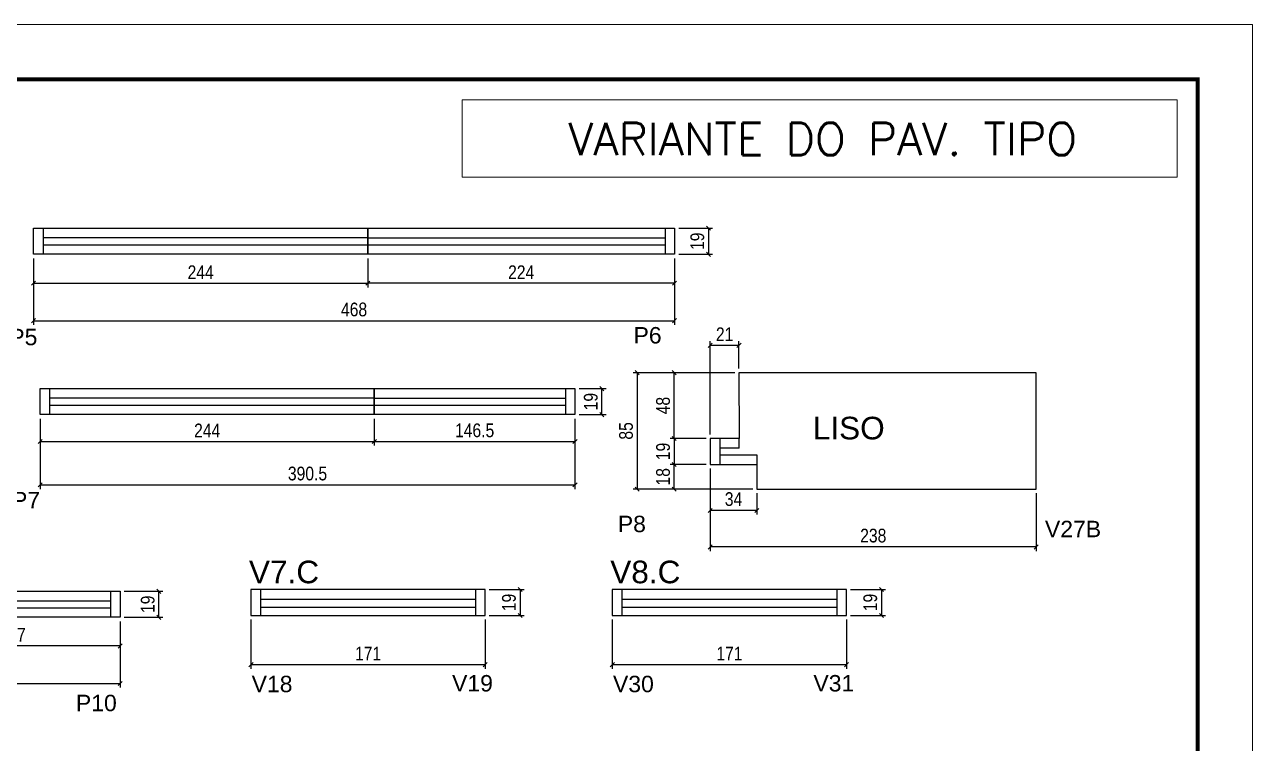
# Model space of a CAD drawing. Header units: millimetres. Extents: x 2437 to 8691, y -1523 to 4121.
# Drawn here: x 6209 to 7106, y 150 to 675 of the extents above; entities that cross this region are included whole.
import ezdxf

# ---------------------------------------------------------------- set-up
doc = ezdxf.new("R2010")
doc.units = ezdxf.units.MM
doc.linetypes.add('DASHED', pattern=[0.75, 0.5, -0.25])
for name, color, linetype in [('5', 5, 'Continuous'), ('COTA', 241, 'Continuous'), ('NOMENCLATURA', 7, 'Continuous'), ('Painéis', 200, 'Continuous'), ('SARR_2.2x7', 40, 'Continuous')]:
    doc.layers.add(name, color=color, linetype=linetype)
for name, color, linetype, lineweight in [('Folhas', 255, 'Continuous', 9), ('SARRAFO DE PRESSAO', 251, 'DASHED', 9), ('Texto Seção', 7, 'Continuous', 15)]:
    doc.layers.add(name, color=color, linetype=linetype, lineweight=lineweight)
doc.styles.add('COTA TECNICA', font='techl___.ttf', dxfattribs={"height": 10})
doc.styles.add('COTA TECNICA-50', font='techl___.ttf', dxfattribs={"height": 10})
doc.styles.add('REGUA-120', font='ROMANS.shx', dxfattribs={"height": 15})
doc.styles.get("Standard").update_dxf_attribs({"font": 'arial.ttf'})
doc.dimstyles.new('COTA PAINEL-50', dxfattribs={"dimtxt": 10, "dimasz": 3, "dimexe": 3, "dimexo": 3, "dimgap": 3, "dimtad": 1, "dimdec": 1, "dimzin": 12, "dimdsep": 46, "dimtxsty": 'COTA TECNICA-50', "dimblk1": 'OBLIQUE', "dimblk2": 'OBLIQUE', "dimsah": 1, "dimcen": 0.9, "dimclrd": 4, "dimclre": 4, "dimclrt": 240, "dimadec": 1, "dimazin": 3, "dimtfac": 1, "dimtdec": 1, "dimtmove": 0, "dimatfit": 3, "dimfxl": 1, "dimtolj": 1, "dimtzin": 12, "dimarcsym": 0})
doc.dimstyles.new('PAINEL', dxfattribs={"dimtxt": 10, "dimasz": 3, "dimexe": 3, "dimexo": 3, "dimgap": 3, "dimtad": 1, "dimdec": 1, "dimzin": 12, "dimdsep": 46, "dimtxsty": 'COTA TECNICA', "dimblk1": 'OBLIQUE', "dimblk2": 'OBLIQUE', "dimsah": 1, "dimcen": 0.9, "dimclrd": 4, "dimclre": 4, "dimclrt": 240, "dimadec": 1, "dimazin": 3, "dimtfac": 1, "dimtdec": 1, "dimtmove": 0, "dimatfit": 3, "dimfxl": 1, "dimtolj": 1, "dimtzin": 12, "dimarcsym": 0})

# ---------------------------------------------------------------- blocks, each defined once
blk = doc.blocks.new('9999999999')
at = {"layer": 'Folhas'}
blk.add_lwpolyline([(98138.98, 34190.21), (99623.98, 34190.21), (99623.98, 35240.21), (98138.98, 35240.21)], close=True, dxfattribs=at)
at = {"layer": 'Folhas', "color": 30, "const_width": 3}
blk.add_lwpolyline([(98213.98, 34230.21), (99583.98, 34230.21), (99583.98, 35200.21), (98213.98, 35200.21)], close=True, dxfattribs=at)
blk = doc.blocks.new('_Oblique')
at = {"color": 0, "linetype": 'ByBlock', "lineweight": -2}
blk.add_line((-0.5, -0.5), (0.5, 0.5), dxfattribs=at)
blk = doc.blocks.new('*D425')
at = {"layer": 'COTA', "color": 4, "linetype": 'ByBlock', "lineweight": -2, "transparency": 16777216}
for p, q in [((6216.01, 504.34), (6216.01, 483.17)), ((6460.01, 504.34), (6460.01, 483.17)), ((6216.01, 486.17), (6460.01, 486.17))]:
    blk.add_line(p, q, dxfattribs=at)
at = {"layer": 'Defpoints', "color": 0, "linetype": 'ByBlock', "transparency": 16777216}
for p in [(6216.01, 507.34), (6460.01, 507.34), (6460.01, 486.17)]:
    blk.add_point(p, dxfattribs=at)
at = {"layer": 'COTA', "color": 4, "linetype": 'ByBlock', "lineweight": -2, "transparency": 16777216, "xscale": 3, "yscale": 3, "zscale": 3, "rotation": 180}
blk.add_blockref('_Oblique', (6216.01, 486.17), dxfattribs=at)
at = {"layer": 'COTA', "color": 4, "linetype": 'ByBlock', "lineweight": -2, "transparency": 16777216, "xscale": 3, "yscale": 3, "zscale": 3}
blk.add_blockref('_Oblique', (6460.01, 486.17), dxfattribs=at)
at = {"layer": 'COTA', "color": 240, "linetype": 'ByBlock', "transparency": 16777216, "insert": (6338.01, 494.24), "char_height": 10, "attachment_point": 5, "style": 'COTA TECNICA-50'}
blk.add_mtext('\\A1;244', dxfattribs=at)
blk = doc.blocks.new('*D426')
at = {"layer": 'COTA', "color": 4, "linetype": 'ByBlock', "lineweight": -2, "transparency": 16777216}
for p, q in [((6460.01, 504.34), (6460.01, 483.17)), ((6684, 504.34), (6684, 483.17)), ((6684, 486.17), (6460.01, 486.17))]:
    blk.add_line(p, q, dxfattribs=at)
at = {"layer": 'Defpoints', "color": 0, "linetype": 'ByBlock', "transparency": 16777216}
for p in [(6460.01, 507.34), (6684, 507.34), (6460.01, 486.17)]:
    blk.add_point(p, dxfattribs=at)
at = {"layer": 'COTA', "color": 4, "linetype": 'ByBlock', "lineweight": -2, "transparency": 16777216, "xscale": 3, "yscale": 3, "zscale": 3, "rotation": 180}
blk.add_blockref('_Oblique', (6460.01, 486.17), dxfattribs=at)
at = {"layer": 'COTA', "color": 4, "linetype": 'ByBlock', "lineweight": -2, "transparency": 16777216, "xscale": 3, "yscale": 3, "zscale": 3}
blk.add_blockref('_Oblique', (6684, 486.17), dxfattribs=at)
at = {"layer": 'COTA', "color": 240, "linetype": 'ByBlock', "transparency": 16777216, "insert": (6572, 494.24), "char_height": 10, "attachment_point": 5, "style": 'COTA TECNICA-50'}
blk.add_mtext('\\A1;224', dxfattribs=at)
blk = doc.blocks.new('*D456')
at = {"layer": 'COTA', "color": 4, "lineweight": -2, "transparency": 16777216}
for p, q in [((6216.01, 504.34), (6216.01, 455.85)), ((6684, 504.34), (6684, 455.85)), ((6216.01, 458.85), (6684, 458.85))]:
    blk.add_line(p, q, dxfattribs=at)
at = {"layer": 'Defpoints', "color": 0, "transparency": 16777216}
for p in [(6216.01, 507.34), (6684, 507.34), (6684, 458.85)]:
    blk.add_point(p, dxfattribs=at)
at = {"layer": 'COTA', "color": 4, "lineweight": -2, "transparency": 16777216, "xscale": 3, "yscale": 3, "zscale": 3, "rotation": 180}
blk.add_blockref('_Oblique', (6216.01, 458.85), dxfattribs=at)
at = {"layer": 'COTA', "color": 4, "lineweight": -2, "transparency": 16777216, "xscale": 3, "yscale": 3, "zscale": 3}
blk.add_blockref('_Oblique', (6684, 458.85), dxfattribs=at)
at = {"layer": 'COTA', "color": 240, "transparency": 16777216, "insert": (6450, 466.97), "char_height": 10, "attachment_point": 5, "style": 'COTA TECNICA'}
blk.add_mtext('\\A1;468', dxfattribs=at)
blk = doc.blocks.new('*D429')
at = {"layer": 'COTA', "color": 4, "linetype": 'ByBlock', "lineweight": -2, "transparency": 16777216}
for p, q in [((6220.77, 387.23), (6220.77, 367.59)), ((6464.77, 387.23), (6464.77, 367.59)), ((6220.77, 370.59), (6464.77, 370.59))]:
    blk.add_line(p, q, dxfattribs=at)
at = {"layer": 'Defpoints', "color": 0, "linetype": 'ByBlock', "transparency": 16777216}
for p in [(6220.77, 390.23), (6464.77, 390.23), (6464.77, 370.59)]:
    blk.add_point(p, dxfattribs=at)
at = {"layer": 'COTA', "color": 4, "linetype": 'ByBlock', "lineweight": -2, "transparency": 16777216, "xscale": 3, "yscale": 3, "zscale": 3, "rotation": 180}
blk.add_blockref('_Oblique', (6220.77, 370.59), dxfattribs=at)
at = {"layer": 'COTA', "color": 4, "linetype": 'ByBlock', "lineweight": -2, "transparency": 16777216, "xscale": 3, "yscale": 3, "zscale": 3}
blk.add_blockref('_Oblique', (6464.77, 370.59), dxfattribs=at)
at = {"layer": 'COTA', "color": 240, "linetype": 'ByBlock', "transparency": 16777216, "insert": (6342.77, 378.66), "char_height": 10, "attachment_point": 5, "style": 'COTA TECNICA-50'}
blk.add_mtext('\\A1;244', dxfattribs=at)
blk = doc.blocks.new('*D430')
at = {"layer": 'COTA', "color": 4, "linetype": 'ByBlock', "lineweight": -2, "transparency": 16777216}
for p, q in [((6464.77, 387.23), (6464.77, 367.59)), ((6611.26, 387.23), (6611.26, 367.59)), ((6464.77, 370.59), (6611.26, 370.59))]:
    blk.add_line(p, q, dxfattribs=at)
at = {"layer": 'Defpoints', "color": 0, "linetype": 'ByBlock', "transparency": 16777216}
for p in [(6464.77, 390.23), (6611.26, 390.23), (6611.26, 370.59)]:
    blk.add_point(p, dxfattribs=at)
at = {"layer": 'COTA', "color": 4, "linetype": 'ByBlock', "lineweight": -2, "transparency": 16777216, "xscale": 3, "yscale": 3, "zscale": 3, "rotation": 180}
blk.add_blockref('_Oblique', (6464.77, 370.59), dxfattribs=at)
at = {"layer": 'COTA', "color": 4, "linetype": 'ByBlock', "lineweight": -2, "transparency": 16777216, "xscale": 3, "yscale": 3, "zscale": 3}
blk.add_blockref('_Oblique', (6611.26, 370.59), dxfattribs=at)
at = {"layer": 'COTA', "color": 240, "linetype": 'ByBlock', "transparency": 16777216, "insert": (6538.01, 378.7), "char_height": 10, "attachment_point": 5, "style": 'COTA TECNICA-50'}
blk.add_mtext('\\A1;146.5', dxfattribs=at)
blk = doc.blocks.new('*D458')
at = {"layer": 'COTA', "color": 4, "lineweight": -2, "transparency": 16777216}
for p, q in [((6220.77, 387.23), (6220.77, 335.92)), ((6611.26, 387.23), (6611.26, 335.92)), ((6220.77, 338.92), (6611.26, 338.92))]:
    blk.add_line(p, q, dxfattribs=at)
at = {"layer": 'Defpoints', "color": 0, "transparency": 16777216}
for p in [(6220.77, 390.23), (6611.26, 390.23), (6611.26, 338.92)]:
    blk.add_point(p, dxfattribs=at)
at = {"layer": 'COTA', "color": 4, "lineweight": -2, "transparency": 16777216, "xscale": 3, "yscale": 3, "zscale": 3, "rotation": 180}
blk.add_blockref('_Oblique', (6220.77, 338.92), dxfattribs=at)
at = {"layer": 'COTA', "color": 4, "lineweight": -2, "transparency": 16777216, "xscale": 3, "yscale": 3, "zscale": 3}
blk.add_blockref('_Oblique', (6611.26, 338.92), dxfattribs=at)
at = {"layer": 'COTA', "color": 240, "transparency": 16777216, "insert": (6416.01, 347.17), "char_height": 10, "attachment_point": 5, "style": 'COTA TECNICA'}
blk.add_mtext('\\A1;390.5', dxfattribs=at)
blk = doc.blocks.new('*D459')
at = {"layer": 'COTA', "color": 4, "lineweight": -2, "transparency": 16777216}
for p, q in [((6687, 526.34), (6711.7, 526.34)), ((6708.7, 526.34), (6708.7, 507.34)), ((6687, 507.34), (6711.7, 507.34))]:
    blk.add_line(p, q, dxfattribs=at)
at = {"layer": 'Defpoints', "color": 0, "transparency": 16777216}
for p in [(6684, 526.34), (6684, 507.34), (6708.7, 507.34)]:
    blk.add_point(p, dxfattribs=at)
at = {"layer": 'COTA', "color": 4, "lineweight": -2, "transparency": 16777216, "xscale": 3, "yscale": 3, "zscale": 3}
for p, rotation in [((6708.7, 526.34), 90), ((6708.7, 507.34), 270)]:
    blk.add_blockref('_Oblique', p, dxfattribs=dict(at, rotation=rotation))
at = {"layer": 'COTA', "color": 240, "transparency": 16777216, "insert": (6700.61, 516.84), "char_height": 10, "attachment_point": 5, "rotation": 90, "style": 'COTA TECNICA-50'}
blk.add_mtext('\\A1;19', dxfattribs=at)
blk = doc.blocks.new('*D460')
at = {"layer": 'COTA', "color": 4, "lineweight": -2, "transparency": 16777216}
for p, q in [((6614.27, 409.23), (6633.93, 409.23)), ((6630.93, 390.23), (6630.93, 409.23)), ((6614.27, 390.23), (6633.93, 390.23))]:
    blk.add_line(p, q, dxfattribs=at)
at = {"layer": 'Defpoints', "color": 0, "transparency": 16777216}
for p in [(6611.27, 409.23), (6630.93, 409.23), (6611.27, 390.23)]:
    blk.add_point(p, dxfattribs=at)
at = {"layer": 'COTA', "color": 4, "lineweight": -2, "transparency": 16777216, "xscale": 3, "yscale": 3, "zscale": 3}
for p, rotation in [((6630.93, 409.23), 90), ((6630.93, 390.23), 270)]:
    blk.add_blockref('_Oblique', p, dxfattribs=dict(at, rotation=rotation))
at = {"layer": 'COTA', "color": 240, "transparency": 16777216, "insert": (6622.84, 399.73), "char_height": 10, "attachment_point": 5, "rotation": 90, "style": 'COTA TECNICA-50'}
blk.add_mtext('\\A1;19', dxfattribs=at)
blk = doc.blocks.new('*D469')
at = {"layer": 'COTA', "color": 4, "linetype": 'ByBlock', "lineweight": -2, "transparency": 16777216}
for p, q in [((6374.73, 240.58), (6374.73, 204.68)), ((6545.73, 240.58), (6545.73, 204.68)), ((6374.73, 207.68), (6545.73, 207.68))]:
    blk.add_line(p, q, dxfattribs=at)
at = {"layer": 'Defpoints', "color": 0, "linetype": 'ByBlock', "transparency": 16777216}
for p in [(6374.73, 243.58), (6545.73, 243.58), (6545.73, 207.68)]:
    blk.add_point(p, dxfattribs=at)
at = {"layer": 'COTA', "color": 4, "linetype": 'ByBlock', "lineweight": -2, "transparency": 16777216, "xscale": 3, "yscale": 3, "zscale": 3, "rotation": 180}
blk.add_blockref('_Oblique', (6374.73, 207.68), dxfattribs=at)
at = {"layer": 'COTA', "color": 4, "linetype": 'ByBlock', "lineweight": -2, "transparency": 16777216, "xscale": 3, "yscale": 3, "zscale": 3}
blk.add_blockref('_Oblique', (6545.73, 207.68), dxfattribs=at)
at = {"layer": 'COTA', "color": 240, "linetype": 'ByBlock', "transparency": 16777216, "insert": (6460.23, 215.76), "char_height": 10, "attachment_point": 5, "style": 'COTA TECNICA-50'}
blk.add_mtext('\\A1;171', dxfattribs=at)
blk = doc.blocks.new('*D470')
at = {"layer": 'COTA', "color": 4, "lineweight": -2, "transparency": 16777216}
for p, q in [((6548.73, 262.58), (6574.18, 262.58)), ((6571.18, 262.58), (6571.18, 243.58)), ((6548.73, 243.58), (6574.18, 243.58))]:
    blk.add_line(p, q, dxfattribs=at)
at = {"layer": 'Defpoints', "color": 0, "transparency": 16777216}
for p in [(6545.73, 262.58), (6545.73, 243.58), (6571.18, 243.58)]:
    blk.add_point(p, dxfattribs=at)
at = {"layer": 'COTA', "color": 4, "lineweight": -2, "transparency": 16777216, "xscale": 3, "yscale": 3, "zscale": 3}
for p, rotation in [((6571.18, 262.58), 90), ((6571.18, 243.58), 270)]:
    blk.add_blockref('_Oblique', p, dxfattribs=dict(at, rotation=rotation))
at = {"layer": 'COTA', "color": 240, "transparency": 16777216, "insert": (6563.09, 253.08), "char_height": 10, "attachment_point": 5, "rotation": 90, "style": 'COTA TECNICA-50'}
blk.add_mtext('\\A1;19', dxfattribs=at)
blk = doc.blocks.new('*D451')
at = {"layer": 'COTA', "color": 4, "lineweight": -2, "transparency": 16777216}
for p, q in [((6282.21, 261.23), (6310.48, 261.23)), ((6307.48, 242.23), (6307.48, 261.23)), ((6282.21, 242.23), (6310.48, 242.23))]:
    blk.add_line(p, q, dxfattribs=at)
at = {"layer": 'Defpoints', "color": 0, "transparency": 16777216}
for p in [(6279.21, 261.23), (6307.48, 261.23), (6279.21, 242.23)]:
    blk.add_point(p, dxfattribs=at)
at = {"layer": 'COTA', "color": 4, "lineweight": -2, "transparency": 16777216, "xscale": 3, "yscale": 3, "zscale": 3}
for p, rotation in [((6307.48, 261.23), 90), ((6307.48, 242.23), 270)]:
    blk.add_blockref('_Oblique', p, dxfattribs=dict(at, rotation=rotation))
at = {"layer": 'COTA', "color": 240, "transparency": 16777216, "insert": (6299.39, 251.73), "char_height": 10, "attachment_point": 5, "rotation": 90, "style": 'COTA TECNICA'}
blk.add_mtext('\\A1;19', dxfattribs=at)
blk = doc.blocks.new('*D454')
at = {"layer": 'COTA', "color": 4, "linetype": 'ByBlock', "lineweight": -2, "transparency": 16777216}
for p, q in [((6122.23, 239.23), (6122.23, 218.28)), ((6279.21, 239.23), (6279.21, 218.28)), ((6279.21, 221.28), (6122.23, 221.28))]:
    blk.add_line(p, q, dxfattribs=at)
at = {"layer": 'Defpoints', "color": 0, "linetype": 'ByBlock', "transparency": 16777216}
for p in [(6122.23, 242.23), (6279.21, 242.23), (6122.23, 221.28)]:
    blk.add_point(p, dxfattribs=at)
at = {"layer": 'COTA', "color": 4, "linetype": 'ByBlock', "lineweight": -2, "transparency": 16777216, "xscale": 3, "yscale": 3, "zscale": 3, "rotation": 180}
blk.add_blockref('_Oblique', (6122.23, 221.28), dxfattribs=at)
at = {"layer": 'COTA', "color": 4, "linetype": 'ByBlock', "lineweight": -2, "transparency": 16777216, "xscale": 3, "yscale": 3, "zscale": 3}
blk.add_blockref('_Oblique', (6279.21, 221.28), dxfattribs=at)
at = {"layer": 'COTA', "color": 240, "linetype": 'ByBlock', "transparency": 16777216, "insert": (6200.72, 229.39), "char_height": 10, "attachment_point": 5, "style": 'COTA TECNICA-50'}
blk.add_mtext('\\A1;157', dxfattribs=at)
blk = doc.blocks.new('*D471')
at = {"layer": 'COTA', "color": 4, "lineweight": -2, "transparency": 16777216}
for p, q in [((5729.23, 239.23), (5729.23, 190.96)), ((6279.21, 239.23), (6279.21, 190.96)), ((5729.23, 193.96), (6279.21, 193.96))]:
    blk.add_line(p, q, dxfattribs=at)
at = {"layer": 'Defpoints', "color": 0, "transparency": 16777216}
for p in [(5729.23, 242.23), (6279.21, 242.23), (6279.21, 193.96)]:
    blk.add_point(p, dxfattribs=at)
at = {"layer": 'COTA', "color": 4, "lineweight": -2, "transparency": 16777216, "xscale": 3, "yscale": 3, "zscale": 3, "rotation": 180}
blk.add_blockref('_Oblique', (5729.23, 193.96), dxfattribs=at)
at = {"layer": 'COTA', "color": 4, "lineweight": -2, "transparency": 16777216, "xscale": 3, "yscale": 3, "zscale": 3}
blk.add_blockref('_Oblique', (6279.21, 193.96), dxfattribs=at)
at = {"layer": 'COTA', "color": 240, "transparency": 16777216, "insert": (6004.22, 202.07), "char_height": 10, "attachment_point": 5, "style": 'COTA TECNICA'}
blk.add_mtext('\\A1;550', dxfattribs=at)
blk = doc.blocks.new('*D472')
at = {"layer": 'COTA', "color": 4, "linetype": 'ByBlock', "lineweight": -2, "transparency": 16777216}
for p, q in [((6638.51, 240.58), (6638.51, 204.68)), ((6809.51, 240.58), (6809.51, 204.68)), ((6638.51, 207.68), (6809.51, 207.68))]:
    blk.add_line(p, q, dxfattribs=at)
at = {"layer": 'Defpoints', "color": 0, "linetype": 'ByBlock', "transparency": 16777216}
for p in [(6638.51, 243.58), (6809.51, 243.58), (6809.51, 207.68)]:
    blk.add_point(p, dxfattribs=at)
at = {"layer": 'COTA', "color": 4, "linetype": 'ByBlock', "lineweight": -2, "transparency": 16777216, "xscale": 3, "yscale": 3, "zscale": 3, "rotation": 180}
blk.add_blockref('_Oblique', (6638.51, 207.68), dxfattribs=at)
at = {"layer": 'COTA', "color": 4, "linetype": 'ByBlock', "lineweight": -2, "transparency": 16777216, "xscale": 3, "yscale": 3, "zscale": 3}
blk.add_blockref('_Oblique', (6809.51, 207.68), dxfattribs=at)
at = {"layer": 'COTA', "color": 240, "linetype": 'ByBlock', "transparency": 16777216, "insert": (6724.01, 215.76), "char_height": 10, "attachment_point": 5, "style": 'COTA TECNICA-50'}
blk.add_mtext('\\A1;171', dxfattribs=at)
blk = doc.blocks.new('*D473')
at = {"layer": 'COTA', "color": 4, "lineweight": -2, "transparency": 16777216}
for p, q in [((6812.51, 262.58), (6837.96, 262.58)), ((6834.96, 262.58), (6834.96, 243.58)), ((6812.51, 243.58), (6837.96, 243.58))]:
    blk.add_line(p, q, dxfattribs=at)
at = {"layer": 'Defpoints', "color": 0, "transparency": 16777216}
for p in [(6809.51, 262.58), (6809.51, 243.58), (6834.96, 243.58)]:
    blk.add_point(p, dxfattribs=at)
at = {"layer": 'COTA', "color": 4, "lineweight": -2, "transparency": 16777216, "xscale": 3, "yscale": 3, "zscale": 3}
for p, rotation in [((6834.96, 262.58), 90), ((6834.96, 243.58), 270)]:
    blk.add_blockref('_Oblique', p, dxfattribs=dict(at, rotation=rotation))
at = {"layer": 'COTA', "color": 240, "transparency": 16777216, "insert": (6826.87, 253.08), "char_height": 10, "attachment_point": 5, "rotation": 90, "style": 'COTA TECNICA-50'}
blk.add_mtext('\\A1;19', dxfattribs=at)
blk = doc.blocks.new('*D433')
at = {"layer": 'COTA', "color": 4, "lineweight": -2, "transparency": 16777216}
for p, q in [((6710.02, 350.85), (6710.02, 290.61)), ((6948.01, 332.85), (6948.01, 290.61)), ((6948.01, 293.61), (6710.02, 293.61))]:
    blk.add_line(p, q, dxfattribs=at)
at = {"layer": 'Defpoints', "color": 0, "transparency": 16777216}
for p in [(6710.02, 353.85), (6948.01, 335.85), (6710.02, 293.61)]:
    blk.add_point(p, dxfattribs=at)
at = {"layer": 'COTA', "color": 4, "lineweight": -2, "transparency": 16777216, "xscale": 3, "yscale": 3, "zscale": 3, "rotation": 180}
blk.add_blockref('_Oblique', (6710.02, 293.61), dxfattribs=at)
at = {"layer": 'COTA', "color": 4, "lineweight": -2, "transparency": 16777216, "xscale": 3, "yscale": 3, "zscale": 3}
blk.add_blockref('_Oblique', (6948.01, 293.61), dxfattribs=at)
at = {"layer": 'COTA', "color": 240, "transparency": 16777216, "insert": (6829.02, 301.85), "char_height": 10, "attachment_point": 5, "style": 'COTA TECNICA-50'}
blk.add_mtext('\\A1;238', dxfattribs=at)
blk = doc.blocks.new('*D434')
at = {"layer": 'COTA', "color": 4, "lineweight": -2, "transparency": 16777216}
for p, q in [((6707.02, 353.85), (6680.7, 353.85)), ((6683.7, 335.85), (6683.7, 353.85)), ((6741.02, 335.85), (6680.7, 335.85))]:
    blk.add_line(p, q, dxfattribs=at)
at = {"layer": 'Defpoints', "color": 0, "transparency": 16777216}
for p in [(6683.7, 353.85), (6710.02, 353.85), (6744.02, 335.85)]:
    blk.add_point(p, dxfattribs=at)
at = {"layer": 'COTA', "color": 4, "lineweight": -2, "transparency": 16777216, "xscale": 3, "yscale": 3, "zscale": 3}
for p, rotation in [((6683.7, 353.85), 90), ((6683.7, 335.85), 270)]:
    blk.add_blockref('_Oblique', p, dxfattribs=dict(at, rotation=rotation))
at = {"layer": 'COTA', "color": 240, "transparency": 16777216, "insert": (6675.6, 344.85), "char_height": 10, "attachment_point": 5, "rotation": 90, "style": 'COTA TECNICA-50'}
blk.add_mtext('\\A1;18', dxfattribs=at)
blk = doc.blocks.new('*D435')
at = {"layer": 'COTA', "color": 4, "lineweight": -2, "transparency": 16777216}
for p, q in [((6728.01, 420.85), (6680.7, 420.85)), ((6683.7, 372.85), (6683.7, 420.85)), ((6707.02, 372.85), (6680.7, 372.85))]:
    blk.add_line(p, q, dxfattribs=at)
at = {"layer": 'Defpoints', "color": 0, "transparency": 16777216}
for p in [(6683.7, 420.85), (6731.01, 420.85), (6710.02, 372.85)]:
    blk.add_point(p, dxfattribs=at)
at = {"layer": 'COTA', "color": 4, "lineweight": -2, "transparency": 16777216, "xscale": 3, "yscale": 3, "zscale": 3}
for p, rotation in [((6683.7, 420.85), 90), ((6683.7, 372.85), 270)]:
    blk.add_blockref('_Oblique', p, dxfattribs=dict(at, rotation=rotation))
at = {"layer": 'COTA', "color": 240, "transparency": 16777216, "insert": (6675.6, 396.85), "char_height": 10, "attachment_point": 5, "rotation": 90, "style": 'COTA TECNICA-50'}
blk.add_mtext('\\A1;48', dxfattribs=at)
blk = doc.blocks.new('*D436')
at = {"layer": 'COTA', "color": 4, "lineweight": -2, "transparency": 16777216}
for p, q in [((6728.01, 420.85), (6653.72, 420.85)), ((6656.72, 420.85), (6656.72, 335.85)), ((6741.02, 335.85), (6653.72, 335.85))]:
    blk.add_line(p, q, dxfattribs=at)
at = {"layer": 'Defpoints', "color": 0, "transparency": 16777216}
for p in [(6731.01, 420.85), (6656.72, 335.85), (6744.02, 335.85)]:
    blk.add_point(p, dxfattribs=at)
at = {"layer": 'COTA', "color": 4, "lineweight": -2, "transparency": 16777216, "xscale": 3, "yscale": 3, "zscale": 3}
for p, rotation in [((6656.72, 420.85), 90), ((6656.72, 335.85), 270)]:
    blk.add_blockref('_Oblique', p, dxfattribs=dict(at, rotation=rotation))
at = {"layer": 'COTA', "color": 240, "transparency": 16777216, "insert": (6648.59, 378.35), "char_height": 10, "attachment_point": 5, "rotation": 90, "style": 'COTA TECNICA-50'}
blk.add_mtext('\\A1;85', dxfattribs=at)
blk = doc.blocks.new('*D437')
at = {"layer": 'COTA', "color": 4, "lineweight": -2, "transparency": 16777216}
for p, q in [((6710.02, 375.85), (6710.02, 443.88)), ((6710.02, 440.88), (6731.01, 440.88)), ((6731.01, 423.85), (6731.01, 443.88))]:
    blk.add_line(p, q, dxfattribs=at)
at = {"layer": 'Defpoints', "color": 0, "transparency": 16777216}
for p in [(6731.01, 440.88), (6731.01, 420.85), (6710.02, 372.85)]:
    blk.add_point(p, dxfattribs=at)
at = {"layer": 'COTA', "color": 4, "lineweight": -2, "transparency": 16777216, "xscale": 3, "yscale": 3, "zscale": 3, "rotation": 180}
blk.add_blockref('_Oblique', (6710.02, 440.88), dxfattribs=at)
at = {"layer": 'COTA', "color": 4, "lineweight": -2, "transparency": 16777216, "xscale": 3, "yscale": 3, "zscale": 3}
blk.add_blockref('_Oblique', (6731.01, 440.88), dxfattribs=at)
at = {"layer": 'COTA', "color": 240, "transparency": 16777216, "insert": (6720.51, 448.93), "char_height": 10, "attachment_point": 5, "style": 'COTA TECNICA-50'}
blk.add_mtext('\\A1;21', dxfattribs=at)
blk = doc.blocks.new('*D461')
at = {"layer": 'COTA', "color": 4, "lineweight": -2, "transparency": 16777216}
for p, q in [((6707.02, 372.85), (6680.7, 372.85)), ((6683.7, 372.85), (6683.7, 353.85)), ((6707.02, 353.85), (6680.7, 353.85))]:
    blk.add_line(p, q, dxfattribs=at)
at = {"layer": 'Defpoints', "color": 0, "transparency": 16777216}
for p in [(6710.02, 372.85), (6683.7, 353.85), (6710.02, 353.85)]:
    blk.add_point(p, dxfattribs=at)
at = {"layer": 'COTA', "color": 4, "lineweight": -2, "transparency": 16777216, "xscale": 3, "yscale": 3, "zscale": 3}
for p, rotation in [((6683.7, 372.85), 90), ((6683.7, 353.85), 270)]:
    blk.add_blockref('_Oblique', p, dxfattribs=dict(at, rotation=rotation))
at = {"layer": 'COTA', "color": 240, "transparency": 16777216, "insert": (6675.61, 363.35), "char_height": 10, "attachment_point": 5, "rotation": 90, "style": 'COTA TECNICA-50'}
blk.add_mtext('\\A1;19', dxfattribs=at)
blk = doc.blocks.new('*D462')
at = {"layer": 'COTA', "color": 4, "lineweight": -2, "transparency": 16777216}
for p, q in [((6710.02, 350.85), (6710.02, 317.29)), ((6744.02, 332.85), (6744.02, 317.29)), ((6744.02, 320.29), (6710.02, 320.29))]:
    blk.add_line(p, q, dxfattribs=at)
at = {"layer": 'Defpoints', "color": 0, "transparency": 16777216}
for p in [(6710.02, 353.85), (6744.02, 335.85), (6710.02, 320.29)]:
    blk.add_point(p, dxfattribs=at)
at = {"layer": 'COTA', "color": 4, "lineweight": -2, "transparency": 16777216, "xscale": 3, "yscale": 3, "zscale": 3, "rotation": 180}
blk.add_blockref('_Oblique', (6710.02, 320.29), dxfattribs=at)
at = {"layer": 'COTA', "color": 4, "lineweight": -2, "transparency": 16777216, "xscale": 3, "yscale": 3, "zscale": 3}
blk.add_blockref('_Oblique', (6744.02, 320.29), dxfattribs=at)
at = {"layer": 'COTA', "color": 240, "transparency": 16777216, "insert": (6727.02, 328.51), "char_height": 10, "attachment_point": 5, "style": 'COTA TECNICA-50'}
blk.add_mtext('\\A1;34', dxfattribs=at)

msp = doc.modelspace()

# ---------------------------------------------------------------- linework, layer by layer
at = {"layer": 'Painéis'}
for p, q in [((6948.01, 420.85), (6731.01, 420.85)), ((6731.01, 420.85), (6731.02, 372.85)), ((6948.01, 335.85), (6948.01, 420.85)), ((6731.02, 372.85), (6710.02, 372.85)), ((6710.02, 372.85), (6710.02, 353.85)), ((6710.02, 353.85), (6744.02, 353.85)), ((6744.02, 353.85), (6744.02, 335.85)), ((6744.02, 335.85), (6881.01, 335.85)), ((6881.01, 335.85), (6948.01, 335.85))]:
    msp.add_line(p, q, dxfattribs=at)
for points in [[(6460.01, 507.34), (6216.01, 507.34), (6216.01, 526.34), (6460.01, 526.34)], [(6460.01, 526.34), (6460.01, 526.34), (6460.01, 507.34), (6460.01, 507.34)], [(6460.01, 526.34), (6684, 526.34), (6684, 507.34), (6460.01, 507.34)], [(6464.77, 390.23), (6220.77, 390.23), (6220.77, 409.23), (6464.77, 409.23)], [(6464.77, 409.23), (6611.27, 409.23), (6611.27, 390.23), (6464.77, 390.23)], [(6122.23, 261.23), (6279.21, 261.23), (6279.21, 242.23), (6122.23, 242.23)]]:
    msp.add_lwpolyline(points, close=True, dxfattribs=at)
at = {"layer": 'Painéis', "linetype": 'ByBlock'}
for points in [[(6374.73, 262.58), (6374.73, 243.58), (6545.73, 243.58), (6545.73, 262.58)], [(6638.51, 262.58), (6638.51, 243.58), (6809.51, 243.58), (6809.51, 262.58)]]:
    msp.add_lwpolyline(points, close=True, dxfattribs=at)
at = {"layer": 'SARR_2.2x7', "linetype": 'Continuous'}
for p, q in [((6223.01, 526.34), (6223.01, 507.34)), ((6677, 526.34), (6677, 507.34)), ((6460.01, 519.34), (6223.01, 519.34)), ((6223.01, 514.34), (6460.01, 514.34)), ((6460.01, 519.34), (6677, 519.34)), ((6460.01, 514.34), (6677, 514.34)), ((6227.77, 409.23), (6227.77, 390.23)), ((6604.26, 409.23), (6604.26, 390.23)), ((6464.77, 402.23), (6227.77, 402.23)), ((6227.77, 397.23), (6464.77, 397.23)), ((6464.77, 402.23), (6604.26, 402.23)), ((6464.77, 397.23), (6604.26, 397.23)), ((6717.02, 372.85), (6717.02, 353.85)), ((6731.02, 365.85), (6717.02, 365.85)), ((6717.02, 360.85), (6744.02, 360.85)), ((6272.21, 261.23), (6272.21, 242.23)), ((6381.73, 262.58), (6381.73, 243.58)), ((6538.73, 262.58), (6538.73, 243.58)), ((6645.51, 262.58), (6645.51, 243.58)), ((6802.51, 262.58), (6802.51, 243.58)), ((6129.23, 254.23), (6272.21, 254.23)), ((6381.73, 255.58), (6538.73, 255.58)), ((6645.51, 255.58), (6802.51, 255.58)), ((6129.23, 249.23), (6272.21, 249.23)), ((6381.73, 249.58), (6538.73, 249.58)), ((6645.51, 249.58), (6802.51, 249.58))]:
    msp.add_line(p, q, dxfattribs=at)
at = {"layer": 'SARR_2.2x7'}
for p, q in [((6731.02, 365.85), (6731.02, 372.85)), ((6744.02, 360.85), (6744.02, 353.85))]:
    msp.add_line(p, q, dxfattribs=at)
at = {"layer": 'Texto Seção'}
msp.add_lwpolyline([(6528.95, 620.22), (7050.93, 620.22), (7050.93, 563.54), (6528.95, 563.54)], close=True, dxfattribs=at)

# ---------------------------------------------------------------- block references
at = {"layer": 'SARRAFO DE PRESSAO', "color": 6, "linetype": 'ByBlock'}
msp.add_blockref('9999999999', (-92518.14, -34565.09), dxfattribs=at)

# ---------------------------------------------------------------- texts
at = {"layer": '5', "linetype": 'Continuous'}
for s, rotation, p in [('P5', 359.99996, (6198.33, 440.93)), ('P6', 359.99996, (6654.02, 442.2)), ('P7', 359.99996, (6200.29, 321.82)), ('P8', 359.99996, (6642.55, 304.41)), ('V27B', 0.00004, (6954.36, 300.72)), ('V18', 359.99996, (6375.23, 187.55)), ('V19', 359.99996, (6521.55, 188.07)), ('V30', 359.99996, (6639.01, 187.55)), ('V31', 359.99996, (6785.33, 188.07)), ('P10', 359.99996, (6246.95, 173.68))]:
    msp.add_text(s, height=12, rotation=rotation, dxfattribs=at).set_placement(p)
at = {"layer": 'NOMENCLATURA', "linetype": 'Continuous'}
for s, p in [('LISO', (6784.87, 372.17)), ('V7.C', (6373.24, 267.1)), ('V8.C', (6637.02, 267.1))]:
    msp.add_text(s, height=16.5, dxfattribs=at).set_placement(p)
at = {"layer": 'Texto Seção', "insert": (6471.83, 579.65), "char_height": 23.7362, "width": 640.4194, "attachment_point": 7, "style": 'REGUA-120'}
msp.add_mtext('\\pxqc,t6;^JVARIANTE DO PAV. TIPO', dxfattribs=at)

# ---------------------------------------------------------------- dimensions: what is measured, and where the dimension line sits
at = {"layer": 'COTA'}
for base, p1, p2, angle, dimstyle, picture, middle in [((6708.7, 507.34), (6684, 526.34), (6684, 507.34), 90, 'COTA PAINEL-50', '*D459', (6700.61, 516.84)), ((6731.01, 440.88), (6710.02, 372.85), (6731.01, 420.85), 180, 'COTA PAINEL-50', '*D437', (6720.51, 448.93)), ((6656.72, 335.85), (6731.01, 420.85), (6744.02, 335.85), 90, 'COTA PAINEL-50', '*D436', (6648.59, 378.35)), ((6683.7, 420.85), (6710.02, 372.85), (6731.01, 420.85), 90, 'COTA PAINEL-50', '*D435', (6675.6, 396.85)), ((6630.93, 409.23), (6611.27, 390.23), (6611.27, 409.23), 90, 'COTA PAINEL-50', '*D460', (6622.84, 399.73)), ((6683.7, 353.85), (6710.02, 372.85), (6710.02, 353.85), 90, 'COTA PAINEL-50', '*D461', (6675.61, 363.35)), ((6683.7, 353.85), (6744.02, 335.85), (6710.02, 353.85), 90, 'COTA PAINEL-50', '*D434', (6675.6, 344.85)), ((6710.02, 293.61), (6948.01, 335.85), (6710.02, 353.85), 180, 'COTA PAINEL-50', '*D433', (6829.02, 301.85)), ((6710.02, 320.29), (6744.02, 335.85), (6710.02, 353.85), 180, 'COTA PAINEL-50', '*D462', (6727.02, 328.51)), ((6307.48, 261.23), (6279.21, 242.23), (6279.21, 261.23), 90, 'PAINEL', '*D451', (6299.39, 251.73)), ((6571.18, 243.58), (6545.73, 262.58), (6545.73, 243.58), 90, 'COTA PAINEL-50', '*D470', (6563.09, 253.08)), ((6834.96, 243.58), (6809.51, 262.58), (6809.51, 243.58), 90, 'COTA PAINEL-50', '*D473', (6826.87, 253.08))]:
    dim = msp.add_linear_dim(base=base, p1=p1, p2=p2, angle=angle, dimstyle=dimstyle, dxfattribs=at)
    dim.commit()
    dim.dimension.update_dxf_attribs({"geometry": picture, "text_midpoint": middle})
at = {"layer": 'COTA', "color": 1, "linetype": 'ByBlock'}
for base, p1, p2, picture, middle in [((6460.01, 486.17), (6216.01, 507.34), (6460.01, 507.34), '*D425', (6338.01, 494.24)), ((6460.01, 486.17), (6684, 507.34), (6460.01, 507.34), '*D426', (6572, 494.24)), ((6464.77, 370.59), (6220.77, 390.23), (6464.77, 390.23), '*D429', (6342.77, 378.66)), ((6611.26, 370.59), (6464.77, 390.23), (6611.26, 390.23), '*D430', (6538.01, 378.7)), ((6122.23, 221.28), (6279.21, 242.23), (6122.23, 242.23), '*D454', (6200.72, 229.39)), ((6545.73, 207.68), (6374.73, 243.58), (6545.73, 243.58), '*D469', (6460.23, 215.76)), ((6809.51, 207.68), (6638.51, 243.58), (6809.51, 243.58), '*D472', (6724.01, 215.76))]:
    dim = msp.add_linear_dim(base=base, p1=p1, p2=p2, dimstyle='COTA PAINEL-50', override={"dimarcsym": 1}, dxfattribs=at)
    dim.commit()
    dim.dimension.update_dxf_attribs({"geometry": picture, "text_midpoint": middle})
at = {"layer": 'COTA', "color": 5}
for base, p1, p2, picture, middle in [((6684, 458.85), (6216.01, 507.34), (6684, 507.34), '*D456', (6450, 466.97)), ((6611.26, 338.92), (6220.77, 390.23), (6611.26, 390.23), '*D458', (6416.01, 347.17)), ((6279.21, 193.96), (5729.23, 242.23), (6279.21, 242.23), '*D471', (6004.22, 202.07))]:
    dim = msp.add_linear_dim(base=base, p1=p1, p2=p2, dimstyle='PAINEL', dxfattribs=at)
    dim.commit()
    dim.dimension.update_dxf_attribs({"geometry": picture, "text_midpoint": middle})

doc.saveas('drawing.dxf')
